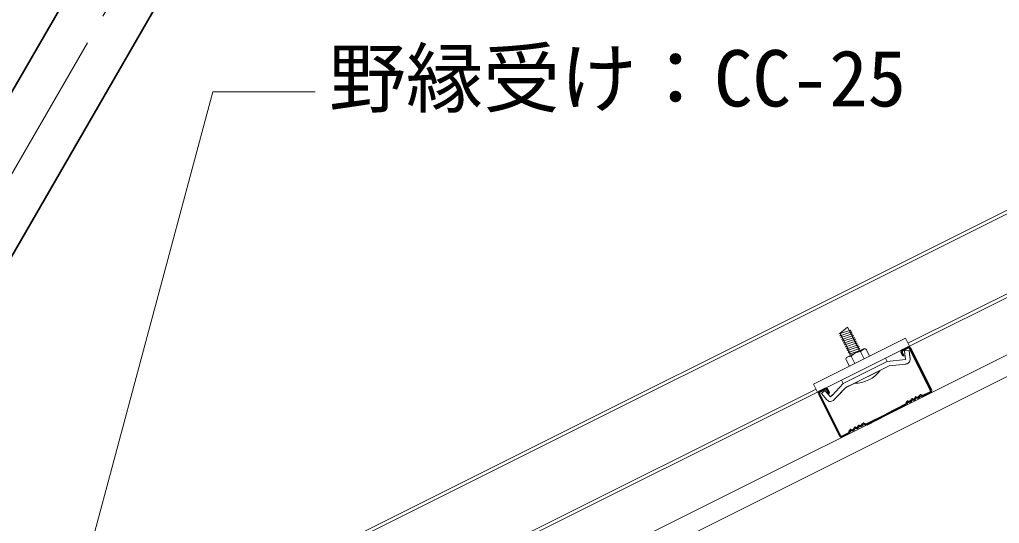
# Model space of a CAD drawing. Units: millimetres, scale not verified. Extents: x -2895 to 2955, y -2104 to 2057.
# Drawn here: x 1705.6 to 2182.6, y -780.7 to -535.2 of the extents above; entities that cross this region are included whole.
import ezdxf
from ezdxf.enums import TextEntityAlignment as Align

# ---------------------------------------------------------------- set-up
doc = ezdxf.new("R2010")
doc.units = ezdxf.units.MM
doc.header["$LTSCALE"] = 15
doc.linetypes.add('CHAIN1', pattern=[8, 5, -1, 1, -1])
for name, color, linetype, lineweight in [('3-0_中心線', 4, 'CHAIN1', 9), ('3-2_野縁受け', 3, 'Continuous', 18), ('3-3_野縁', 2, 'Continuous', 25), ('3-6_文字', 7, 'Continuous', 18), ('3-7_ブレース', 6, 'Continuous', 35), ('3-8_パネル', 7, 'Continuous', 18), ('3-A_クリップ', 7, 'Continuous', 18)]:
    doc.layers.add(name, color=color, linetype=linetype, lineweight=lineweight)
doc.styles.add('ＭＳ ゴシック', font='')
doc.styles.get('ＭＳ ゴシック').set_extended_font_data('MS Gothic')

msp = doc.modelspace()

# ---------------------------------------------------------------- linework, layer by layer
at = {"layer": '3-0_中心線'}
msp.add_line((1461.14, -1027.16), (1874.78, -310.72), dxfattribs=at)
at = {"layer": '3-2_野縁受け'}
for p, q in [((1424.47, -1009.02), (2297.63, -572.44)), ((1425.18, -1010.46), (2298.35, -573.87)), ((2313.91, -605), (2138.06, -692.92)), ((2314.63, -606.43), (2138.77, -694.36)), ((2093.36, -715.27), (1868.51, -827.7)), ((2094.08, -716.7), (1869.22, -829.13))]:
    msp.add_line(p, q, dxfattribs=at)
at = {"layer": '3-3_野縁'}
for p, q in [((2135.22, -696.13), (2137.91, -694.79)), ((2135.45, -696.58), (2138.13, -695.24)), ((2149.07, -715.99), (2138.8, -695.46)), ((2139.25, -695.24), (2149.51, -715.77)), ((2135.67, -699.26), (2134.78, -697.47)), ((2136.12, -699.04), (2135.22, -697.25)), ((2136.12, -699.04), (2135.67, -699.26)), ((2097.66, -714.91), (2094.97, -716.26)), ((2097.88, -715.36), (2095.2, -716.7)), ((2099.89, -717.15), (2099, -715.36)), ((2094.53, -717.6), (2104.79, -738.13)), ((2105.24, -737.91), (2094.97, -717.37)), ((2099.45, -717.37), (2098.55, -715.59)), ((2099.45, -717.37), (2099.89, -717.15)), ((2144.17, -718.49), (2145.12, -718.81)), ((2144.17, -718.49), (2145.12, -718.81)), ((2144.33, -718.02), (2145.28, -718.33)), ((2145.28, -718.33), (2144.33, -718.02)), ((2148.86, -716.7), (2145.66, -718.31)), ((2148.86, -716.7), (2145.66, -718.31)), ((2145.88, -718.75), (2149.09, -717.15)), ((2145.88, -718.75), (2149.09, -717.15)), ((2136.87, -722.7), (2127.4, -727.44)), ((2137.09, -723.15), (2127.62, -727.88)), ((2137.43, -721.46), (2137.12, -722.41)), ((2137.91, -721.62), (2137.59, -722.57)), ((2117.93, -732.17), (2127.4, -727.44)), ((2118.15, -732.62), (2127.62, -727.88)), ((2116.44, -732.36), (2117.39, -732.67)), ((2116.6, -731.88), (2117.55, -732.2)), ((2105.93, -738.17), (2109.14, -736.57)), ((2105.93, -738.17), (2109.14, -736.57)), ((2109.36, -737.01), (2106.15, -738.62)), ((2109.36, -737.01), (2106.15, -738.62)), ((2109.7, -735.33), (2109.39, -736.28)), ((2109.39, -736.28), (2109.7, -735.33)), ((2110.18, -735.49), (2109.86, -736.44)), ((2110.18, -735.49), (2109.86, -736.44))]:
    msp.add_line(p, q, dxfattribs=at)
for centre, radius, start, end in [((2135.67, -697.03), 1, 116.5621, 206.5621), ((2138.36, -695.68), 1, 26.5621, 116.5621), ((2138.36, -695.68), 0.5, 26.5621, 116.5621), ((2135.67, -697.03), 0.5, 116.5621, 206.5621), ((2098.1, -715.81), 1, 26.5681, 116.5681), ((2098.1, -715.81), 0.5, 26.5681, 116.5681), ((2095.42, -717.15), 1, 116.5681, 206.5681), ((2095.42, -717.15), 0.5, 116.5681, 206.5681), ((2138.44, -719.89), 1.31, 252.9622, 340.1679), ((2140.14, -720.5), 0.5, 63.435, 169.6952), ((2140.14, -720.5), 0.5, 63.435, 160.1679), ((2140.7, -719.39), 1.25, 243.4349, 349.6952), ((2140.7, -719.39), 0.75, 243.4349, 349.6952), ((2141.93, -719.61), 0.5, 72.9622, 169.6952), ((2142.46, -717.88), 1.81, 252.9622, 340.1679), ((2142.46, -717.88), 1.31, 252.9622, 340.1679), ((2144.17, -718.49), 0.5, 71.565, 160.1679), ((2145.43, -717.86), 1, 251.5651, 296.565), ((2145.43, -717.86), 1, 251.5651, 296.565), ((2145.43, -717.86), 0.5, 251.5651, 296.565), ((2145.43, -717.86), 0.5, 251.5651, 296.5651), ((2148.64, -716.26), 0.5, 296.565, 29.0891), ((2148.64, -716.26), 0.5, 296.565, 29.0891), ((2148.64, -716.26), 1, 296.565, 29.0891), ((2148.64, -716.26), 1, 296.565, 29.0891), ((2136.64, -722.25), 0.5, 296.565, 341.565), ((2136.64, -722.25), 1, 296.565, 341.565), ((2137.91, -721.62), 0.5, 72.9622, 161.5651), ((2138.44, -719.89), 1.81, 252.9622, 340.1679), ((2110.71, -733.75), 1.81, 252.9622, 340.1679), ((2110.71, -733.75), 1.31, 252.9622, 340.1679), ((2112.41, -734.37), 0.5, 63.4349, 160.1679), ((2112.97, -733.25), 1.25, 243.4349, 349.6952), ((2112.97, -733.25), 0.75, 243.4349, 349.6952), ((2114.2, -733.47), 0.5, 72.9622, 169.6952), ((2114.2, -733.47), 0.5, 63.4349, 169.6952), ((2114.73, -731.74), 1.81, 252.9622, 340.1679), ((2114.73, -731.74), 1.31, 252.9622, 340.1679), ((2116.44, -732.36), 0.5, 71.565, 160.1679), ((2117.71, -731.72), 1, 251.5651, 296.565), ((2117.71, -731.72), 0.5, 251.5651, 296.565), ((2105.71, -737.72), 1, 204.0411, 296.5651), ((2105.71, -737.72), 1, 204.0411, 296.565), ((2105.71, -737.72), 0.5, 204.0411, 296.5651), ((2105.71, -737.72), 0.5, 204.0411, 296.565), ((2108.91, -736.12), 0.5, 296.565, 341.565), ((2108.91, -736.12), 0.5, 296.565, 341.565), ((2108.91, -736.12), 1, 296.565, 341.565), ((2108.91, -736.12), 1, 296.565, 341.565), ((2110.18, -735.49), 0.5, 72.9622, 161.5651)]:
    msp.add_arc(centre, radius, start, end, dxfattribs=at)
at = {"layer": '3-6_文字'}
for q in [(1714.83, -886.7), (1849.39, -570.43)]:
    msp.add_line((1799.58, -570.43), q, dxfattribs=at)
at = {"layer": '3-7_ブレース'}
for p, q in [((1851.68, -310.72), (1443.82, -1017.16)), ((1897.87, -310.72), (1478.46, -1037.16))]:
    msp.add_line(p, q, dxfattribs=at)
at = {"layer": '3-8_パネル'}
for p, q in [((270.18, -1656.6), (2617.15, -483.12)), ((274.43, -1665.1), (2621.4, -491.62))]:
    msp.add_line(p, q, dxfattribs=at)
at = {"layer": '3-A_クリップ'}
for p, q in [((2114.5, -696.68), (2108.71, -685.09)), ((2136.86, -690.53), (2092.16, -712.88)), ((2104.95, -689.32), (2110.69, -687.39)), ((2104.95, -689.32), (2105.44, -688.63)), ((2110.47, -698.69), (2105.1, -687.95)), ((2105.4, -690.21), (2111.14, -688.28)), ((2105.4, -690.21), (2105.89, -689.52)), ((2105.84, -691.11), (2111.59, -689.18)), ((2105.84, -691.11), (2106.34, -690.42)), ((2106.29, -692), (2112.04, -690.07)), ((2106.29, -692), (2106.79, -691.31)), ((2106.74, -692.89), (2112.48, -690.97)), ((2110.69, -687.39), (2110.2, -688.08)), ((2111.14, -688.28), (2110.65, -688.97)), ((2111.59, -689.18), (2111.09, -689.87)), ((2112.04, -690.07), (2111.54, -690.76)), ((2112.48, -690.97), (2111.99, -691.65)), ((2136.86, -690.53), (2138.78, -694.37)), ((2138.78, -694.37), (2094.09, -716.72)), ((2106.74, -692.89), (2107.23, -692.21)), ((2107.19, -693.79), (2112.93, -691.86)), ((2107.19, -693.79), (2107.68, -693.1)), ((2107.63, -694.68), (2113.38, -692.75)), ((2107.63, -694.68), (2108.13, -694)), ((2108.08, -695.58), (2113.82, -693.65)), ((2108.08, -695.58), (2108.57, -694.89)), ((2116.51, -695.67), (2108.46, -699.7)), ((2108.53, -696.47), (2114.27, -694.54)), ((2108.53, -696.47), (2109.02, -695.78)), ((2109.42, -698.26), (2115.24, -696.31)), ((2112.93, -691.86), (2112.44, -692.55)), ((2113.38, -692.75), (2112.88, -693.44)), ((2113.82, -693.65), (2113.33, -694.34)), ((2114.27, -694.54), (2113.78, -695.23)), ((2116.23, -695.91), (2114.95, -697.01)), ((2116.23, -695.91), (2114.95, -697.01)), ((2116.88, -695.67), (2117.41, -695.67)), ((2116.88, -695.67), (2117.41, -695.67)), ((2117.85, -696.12), (2119.42, -699.25)), ((2136.36, -696.69), (2138.64, -696.43)), ((2136.36, -696.69), (2138.64, -696.43)), ((2139.11, -700.5), (2138.64, -696.43)), ((2139.04, -699.9), (2138.64, -696.43)), ((2108.24, -699.99), (2107.93, -700.4)), ((2108.24, -699.99), (2107.93, -700.4)), ((2108.02, -701.04), (2109.58, -704.17)), ((2108.82, -699.62), (2110.47, -699.24)), ((2108.82, -699.62), (2110.47, -699.24)), ((2108.97, -697.37), (2109.47, -696.68)), ((2109.42, -698.26), (2109.92, -697.57)), ((2119.42, -699.25), (2109.58, -704.17)), ((2110.68, -699.03), (2110.47, -699.24)), ((2110.68, -699.03), (2110.47, -699.24)), ((2110.47, -699.24), (2112.26, -702.83)), ((2114.95, -697.01), (2114.95, -697.03)), ((2114.95, -697.03), (2116.74, -700.59)), ((2127.15, -700.19), (2127.99, -701.88)), ((2127.99, -701.88), (2136.84, -700.86)), ((2136.84, -700.86), (2136.36, -696.69)), ((2136.84, -700.86), (2136.36, -696.69)), ((2127.99, -701.88), (2117.27, -707.24)), ((2118.3, -709.3), (2128.33, -704.29)), ((2128.33, -704.29), (2128.93, -703.98)), ((2137.07, -703.05), (2128.93, -703.98)), ((2106.54, -712.61), (2117.27, -707.24)), ((2106.54, -712.61), (2117.27, -707.24)), ((2106.54, -712.61), (2117.27, -707.24)), ((2118.3, -709.3), (2108.27, -714.32)), ((2118.3, -709.3), (2109.59, -713.65)), ((2118.3, -709.3), (2110.12, -713.39)), ((2112.04, -712.43), (2124.56, -706.17)), ((2092.16, -712.88), (2094.09, -716.72)), ((2106.54, -712.61), (2101.13, -718.33)), ((2105.29, -717.13), (2107.66, -714.62)), ((2105.68, -710.92), (2106.53, -712.62)), ((2109.37, -713.76), (2107.66, -714.62)), ((2109.81, -713.54), (2108.27, -714.32)), ((2097.64, -715.93), (2095.92, -717.46)), ((2098.63, -720.52), (2095.92, -717.46)), ((2100.42, -719.07), (2097.64, -715.93)), ((2101.34, -718.1), (2100.42, -719.07)), ((2102.03, -720.57), (2105.83, -716.55))]:
    msp.add_line(p, q, dxfattribs=at)
for points in [[(2104.5, -688.42), (2105.1, -687.95), (2108.71, -685.09)], [(2104.5, -688.42), (2110.25, -686.49), (2109.75, -687.18)], [(2108.97, -697.37), (2114.72, -695.44), (2114.22, -696.13)]]:
    msp.add_lwpolyline(points, dxfattribs=at)
for centre, radius, start, end in [((2116.88, -696.67), 1, 89.963, 130.6231), ((2116.88, -696.67), 1, 89.963, 130.6231), ((2116.96, -696.56), 1, 26.565, 116.565), ((2108.91, -700.59), 1, 116.565, 206.5651), ((2109.04, -700.59), 1, 102.7048, 142.8304), ((2109.04, -700.59), 1, 102.7048, 142.8304), ((2115.39, -703.5), 6.5, 93.9452, 136.5469), ((2115.39, -703.5), 6.5, 93.9452, 136.5469), ((2136.82, -700.76), 2.3, 266.5651, 6.5651), ((2112.04, -696.78), 15.65, 270, 323.1301), ((2100.35, -718.99), 2.3, 221.5651, 321.565)]:
    msp.add_arc(centre, radius, start, end, dxfattribs=at)

# ---------------------------------------------------------------- texts
at = {"layer": '3-6_文字', "style": 'ＭＳ ゴシック'}
msp.add_text('野縁受け：CC-25', height=27.49, dxfattribs=at).set_placement((1856.17, -585.79), align=Align.BOTTOM_LEFT)

doc.saveas('drawing.dxf')
